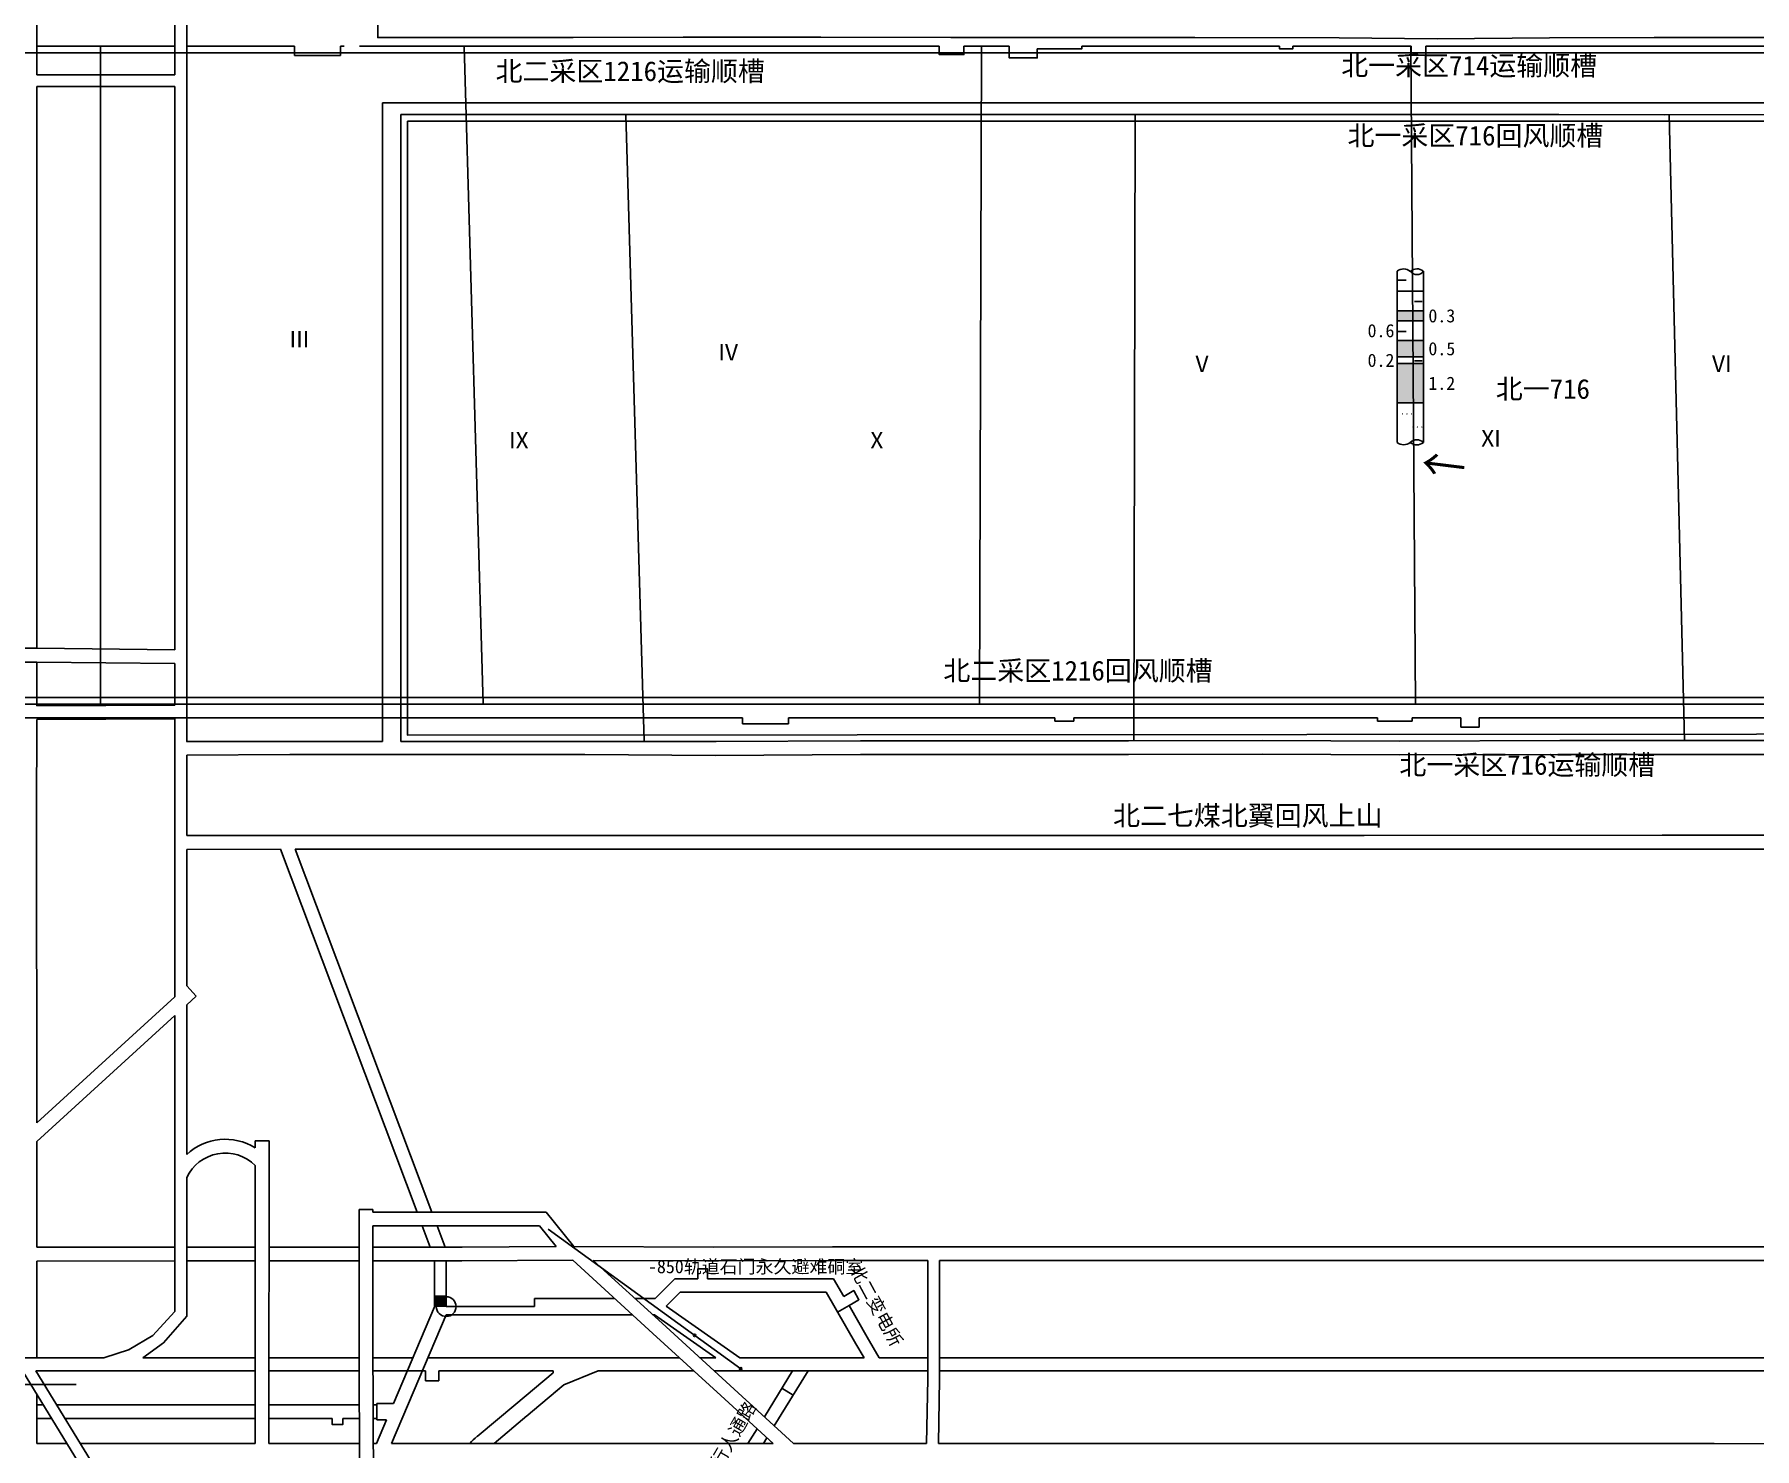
# Model space of a CAD drawing. Header units: millimetres. Extents: x 41513366 to 41522434, y 4590966 to 4600634.
# Drawn here: x 41518487 to 41519010, y 4596981 to 4597410 of the extents above; entities that cross this region are included whole.
import ezdxf

# ---------------------------------------------------------------- set-up
doc = ezdxf.new("R2010")
doc.units = ezdxf.units.MM
doc.linetypes.add('SJHD', pattern=[10, 8, -2])
doc.linetypes.add('新采区边界(5K)', pattern=[150, 125, -5, 15, -5])
for name, color, linetype, lineweight in [('12-2采区边界线', 7, 'Continuous', 18), ('12煤巷道', 7, 'Continuous', 18), ('12煤巷道名称', 7, 'Continuous', 18), ('2014年工作面月末位置', 150, 'Continuous', 18), ('2016年12煤进尺', 7, 'Continuous', 18), ('7煤工作面小柱状', 6, 'Continuous', 18), ('7煤工作面编号', 7, 'Continuous', 18), ('7煤巷道', 6, 'Continuous', 18), ('7煤巷道名称', 6, 'Continuous', 18), ('图纸改动标记', 2, 'Continuous', 18), ('岩巷', 30, 'Continuous', 18), ('岩巷巷道名称', 30, 'Continuous', 18), ('工作面月末位置', 7, 'Continuous', 18), ('采空区工作面颜色', 6, 'Continuous', 18)]:
    doc.layers.add(name, color=color, linetype=linetype, lineweight=lineweight)
doc.styles.add('仿宋_GB2312', font='')
doc.styles.add('正体', font='')
doc.styles.add('正等线体', font='simhei.ttf')
doc.styles.get('仿宋_GB2312').set_extended_font_data('宋体')
doc.styles.get('正体').set_extended_font_data('宋体')

msp = doc.modelspace()

# ---------------------------------------------------------------- hatches: boundary and pattern name
at = {"layer": '2016年12煤进尺', "lineweight": -3, "ltscale": 2}
msp.add_hatch(color=3, dxfattribs=at).paths.add_polyline_path([(41518612.376, 4597027.1203), (41518608.7899, 4597027.1203), (41518608.7899, 4597023.6203), (41518612.376, 4597023.6203)], flags=0)
at = {"layer": '7煤工作面小柱状', "lineweight": -3, "ltscale": 2}
h = msp.add_hatch(color=256, dxfattribs=at)
h.paths.add_polyline_path([(41518901.2622, 4597326.276), (41518901.2622, 4597323.276), (41518909.2622, 4597323.276), (41518909.2622, 4597326.276)], flags=0)
h.paths.add_polyline_path([(41518901.2622, 4597317.276), (41518901.2622, 4597312.276), (41518909.2622, 4597312.276), (41518909.2622, 4597317.276)], flags=0)
h.paths.add_polyline_path([(41518909.2622, 4597310.276), (41518901.2622, 4597310.276), (41518901.2622, 4597298.276), (41518909.2622, 4597298.276)], flags=0)

# ---------------------------------------------------------------- linework, layer by layer
at = {"layer": '12-2采区边界线', "linetype": '新采区边界(5K)', "lineweight": -3}
msp.add_lwpolyline([(41518500, 4597000), (41517776.6939, 4597000)], dxfattribs=at)
at = {"layer": '12煤巷道', "lineweight": -3}
for p, q in [((41518702.405, 4597200.79), (41518702.405, 4597202.59)), ((41518716.405, 4597202.59), (41518716.405, 4597200.79)), ((41518716.405, 4597200.79), (41518702.405, 4597200.79))]:
    msp.add_line(p, q, dxfattribs=at)
for points in [[(41518487.9758, 4597406.64), (41518529.988, 4597406.64)], [(41518533.588, 4597406.64), (41518563.075, 4597406.64)], [(41518563.075, 4597406.64), (41518566.2917, 4597406.64)], [(41518566.2917, 4597406.64), (41518566.2917, 4597403.84)], [(41518580.2917, 4597406.64), (41518581.402, 4597406.64)], [(41518580.2917, 4597406.64), (41518580.2917, 4597403.84)], [(41518586.002, 4597406.64), (41518615.1631, 4597406.64)], [(41518615.1631, 4597406.64), (41518689.163, 4597406.64)], [(41518689.163, 4597406.64), (41518762.163, 4597406.64)], [(41518769.663, 4597406.64), (41518769.663, 4597404.14), (41518762.163, 4597404.14), (41518762.163, 4597406.64)], [(41518769.663, 4597406.64), (41518783.4435, 4597406.64)], [(41518791.9435, 4597405.84), (41518791.9435, 4597403.14), (41518783.4435, 4597403.14), (41518783.4435, 4597406.64)], [(41518805.4435, 4597406.64), (41518805.4435, 4597405.84), (41518791.9435, 4597405.84)], [(41518805.4435, 4597406.64), (41518854.1601, 4597406.64)], [(41518854.1601, 4597406.64), (41518865.5398, 4597406.64)], [(41518865.5398, 4597406.64), (41518865.5398, 4597405.84), (41518869.5398, 4597405.84), (41518869.5398, 4597406.64)], [(41518869.5398, 4597406.64), (41518905.54, 4597406.64)], [(41518905.54, 4597406.64), (41518905.54, 4597403.94), (41518910.04, 4597403.94), (41518910.04, 4597406.64)], [(41518910.04, 4597406.64), (41518942.1601, 4597406.64)], [(41518942.1601, 4597406.64), (41519049.1627, 4597406.64)], [(41518566.2917, 4597403.84), (41518580.2917, 4597403.84)], [(41518498.54, 4597206.79), (41518423.54, 4597206.79)], [(41518498.54, 4597202.59), (41518423.54, 4597202.59)], [(41518583.538, 4597206.79), (41518498.54, 4597206.79)], [(41518583.538, 4597202.59), (41518498.54, 4597202.59)], [(41518649.542, 4597206.79), (41518583.538, 4597206.79)], [(41518649.542, 4597202.59), (41518583.538, 4597202.59)], [(41518748.541, 4597206.79), (41518649.542, 4597206.79)], [(41518702.405, 4597202.59), (41518649.542, 4597202.59)], [(41518748.541, 4597202.59), (41518716.405, 4597202.59)], [(41518840.54, 4597206.79), (41518748.541, 4597206.79)], [(41518797.3076, 4597202.59), (41518748.541, 4597202.59)], [(41518797.3076, 4597202.59), (41518797.3076, 4597201.59), (41518803.0076, 4597201.59), (41518803.0076, 4597202.59)], [(41518840.54, 4597202.59), (41518803.0076, 4597202.59)], [(41518920.54, 4597206.79), (41518840.54, 4597206.79)], [(41518895.338, 4597202.59), (41518840.54, 4597202.59)], [(41518895.338, 4597201.59), (41518895.338, 4597202.59)], [(41518920.54, 4597202.59), (41518905.838, 4597202.59)], [(41518905.838, 4597201.59), (41518905.838, 4597202.59)], [(41519017.538, 4597206.79), (41518920.54, 4597206.79)], [(41518920.638, 4597202.59), (41518920.54, 4597202.59)], [(41518920.638, 4597202.59), (41518920.638, 4597199.79)], [(41519017.538, 4597202.59), (41518926.238, 4597202.59)], [(41518926.238, 4597199.79), (41518926.238, 4597202.59)], [(41518895.338, 4597201.59), (41518905.838, 4597201.59)], [(41518920.638, 4597199.79), (41518926.238, 4597199.79)]]:
    msp.add_lwpolyline(points, dxfattribs=at)
at = {"layer": '2014年工作面月末位置', "color": 150, "lineweight": -3, "ltscale": 0.5}
for points in [[(41518507.388, 4597406.64), (41518507.3098, 4597206.79)], [(41518623.6235, 4597206.79), (41518617.8279, 4597406.64)], [(41518774.4245, 4597206.79), (41518775.0165, 4597406.64)], [(41518906.8736, 4597206.79), (41518905.417, 4597406.64)]]:
    msp.add_lwpolyline(points, dxfattribs=at)
at = {"layer": '2014年工作面月末位置', "color": 150, "lineweight": -3}
msp.add_lwpolyline([(41518288.9347, 4597404.64), (41519295.5139, 4597404.64), (41519304.7301, 4597208.79), (41518287.0585, 4597208.79)], close=True, dxfattribs=at)
at = {"layer": '2016年12煤进尺', "lineweight": -3, "ltscale": 2}
msp.add_line((41518717.627, 4597004.1592), (41518722.3236, 4597004.1592), dxfattribs=at)
at = {"layer": '2016年12煤进尺', "color": 4, "lineweight": -3, "ltscale": 2}
msp.add_line((41518717.7861, 4596996.7852), (41518714.3794, 4596998.8814), dxfattribs=at)
at = {"layer": '2016年12煤进尺', "lineweight": -3, "ltscale": 2}
msp.add_circle((41518612.376, 4597023.692), 3, dxfattribs=at)
at = {"layer": '7煤工作面小柱状', "color": 6, "lineweight": -3, "ltscale": 2}
for p, q in [((41518901.6408, 4597335.6191), (41518903.9927, 4597335.6191)), ((41518901.2622, 4597332.276), (41518909.2622, 4597332.276)), ((41518906.5327, 4597329.1344), (41518908.8846, 4597329.1344)), ((41518901.2622, 4597326.276), (41518909.2622, 4597326.276)), ((41518901.2622, 4597323.276), (41518909.2622, 4597323.276)), ((41518901.2622, 4597317.276), (41518909.2622, 4597317.276)), ((41518901.6408, 4597319.9799), (41518903.9927, 4597319.9799)), ((41518901.2622, 4597312.276), (41518909.2622, 4597312.276)), ((41518901.2622, 4597310.276), (41518909.2622, 4597310.276)), ((41518906.5327, 4597311.0554), (41518908.8846, 4597311.0554)), ((41518901.2622, 4597298.276), (41518909.2622, 4597298.276))]:
    msp.add_line(p, q, dxfattribs=at)
at = {"layer": '7煤工作面小柱状', "lineweight": -3, "ltscale": 2}
for points in [[(41518901.2622, 4597286.276), (41518901.2622, 4597338.276)], [(41518909.2622, 4597286.276), (41518909.2622, 4597338.276)]]:
    msp.add_lwpolyline(points, dxfattribs=at)
at = {"layer": '7煤工作面小柱状', "color": 6, "lineweight": -3, "ltscale": 2}
for centre, radius, start, end in [((41518903.2524, 4597335.9411), 3.0681, 47.506014, 130.442594), ((41518907.3239, 4597336.1621), 2.8569, 48.703615, 134.401393), ((41518907.265, 4597339.7857), 2.5036, 219.201968, 322.914765), ((41518903.2622, 4597288.7519), 3.1828, 231.068959, 308.931041), ((41518907.2622, 4597284.1759), 2.9001, 46.398529, 133.601471), ((41518907.2622, 4597288.6493), 3.1036, 229.87848, 310.12152)]:
    msp.add_arc(centre, radius, start, end, dxfattribs=at)
at = {"layer": '7煤巷道', "lineweight": -3}
for p, q in [((41518593.005, 4597367.548), (41518593.005, 4597389.4881)), ((41518598.605, 4597367.548), (41518598.605, 4597385.8879)), ((41518593.0013, 4597195.3726), (41518593.005, 4597367.5481)), ((41518598.6013, 4597195.3725), (41518598.605, 4597367.5479)), ((41518483.7762, 4597223.7491), (41518487.9762, 4597223.735)), ((41518483.7742, 4597219.531), (41518487.9742, 4597219.5287)), ((41518593.0013, 4597195.3726), (41518533.5113, 4597195.3726)), ((41518694.4151, 4597195.3726), (41518598.6013, 4597195.3726)), ((41518562.0565, 4597162.6379), (41518603.5354, 4597052.427)), ((41518608.023, 4597052.427), (41518566.5431, 4597162.6405)), ((41518533.54, 4597115.4346), (41518533.54, 4597099.279)), ((41518529.94, 4597112.1486), (41518529.94, 4597099.279)), ((41518605.1161, 4597048.227), (41518607.5409, 4597041.784)), ((41518612.0287, 4597041.7836), (41518609.6037, 4597048.227)), ((41518608.776, 4597037.5839), (41518608.776, 4597023.5766)), ((41518612.376, 4597037.5835), (41518612.376, 4597023.692)), ((41518612.3271, 4597021.192), (41518612.376, 4597021.192))]:
    msp.add_line(p, q, dxfattribs=at)
for points in [[(41518533.2521, 4597962.683), (41518533.59, 4597827.0964), (41518533.585, 4597739.8029), (41518533.59, 4597694.0311), (41518533.599, 4597657.3782), (41518533.528, 4597617.1782), (41518533.605, 4597568.0846), (41518533.611, 4597531.2772), (41518533.588, 4597445.2867), (41518533.588, 4597395.635), (41518533.54, 4597222.3757), (41518533.54, 4597195.3726)], [(41518487.9772, 4597398.0291), (41518487.9747, 4597413.1649)], [(41518529.988, 4597413.1904), (41518529.988, 4597398.0186)], [(41518593.7802, 4597413.5083), (41518591.5802, 4597413.5081), (41518591.5796, 4597409.3081), (41518650.934, 4597409.312)], [(41518650.934, 4597409.312), (41518684.3955, 4597409.3909)], [(41518684.4421, 4597409.391), (41518726.1665, 4597409.392)], [(41518726.209, 4597409.392), (41518765.667, 4597409.358), (41518797.734, 4597409.34), (41518839.7895, 4597409.33)], [(41518839.8066, 4597409.33), (41518883.6534, 4597409.262)], [(41518883.6534, 4597409.262), (41518913.44, 4597408.9568), (41518947.5288, 4597409.267), (41518979.4117, 4597409.282), (41519025.0408, 4597409.319), (41519068.0724, 4597409.311), (41519111.8283, 4597409.315), (41519158.7706, 4597409.323), (41519202.269, 4597409.286), (41519248.7905, 4597409.24), (41519288.9439, 4597409.2148)], [(41518529.988, 4597398.0186), (41518487.9772, 4597398.0291)], [(41518487.9762, 4597223.7289), (41518487.985, 4597265.0378), (41518487.985, 4597310.412), (41518487.984, 4597357.656), (41518487.9778, 4597394.4291)], [(41518487.9778, 4597394.4291), (41518529.9877, 4597394.4186)], [(41518529.9877, 4597394.4186), (41518529.9403, 4597223.3025)], [(41518593.005, 4597389.4881), (41518700.9701, 4597389.483), (41518861.303, 4597389.477), (41518950.4189, 4597389.488), (41518982.4482, 4597389.449), (41519073.4237, 4597389.48), (41519108.0716, 4597389.493), (41519157.1734, 4597389.521), (41519290.9998, 4597389.521)], [(41518598.605, 4597385.8879), (41518700.9699, 4597385.883), (41518861.3029, 4597385.877), (41518950.4193, 4597385.888), (41518982.4438, 4597385.849), (41519073.4249, 4597385.88), (41519108.073, 4597385.893), (41519157.1755, 4597385.921), (41519291.3756, 4597385.921)], [(41518487.9762, 4597223.7289), (41518529.9827, 4597223.302)], [(41518487.967, 4597206.2686), (41518487.9742, 4597219.5287)], [(41518487.9753, 4597219.5287), (41518529.94, 4597219.1023)], [(41518529.94, 4597219.1023), (41518529.94, 4597206.4557)], [(41518487.9648, 4597202.0686), (41518529.9547, 4597202.2557)], [(41518487.967, 4597206.2686), (41518529.936, 4597206.4556)], [(41518529.94, 4597202.2556), (41518529.94, 4597117.8352)], [(41518487.9625, 4597079.5188), (41518487.949, 4597173.0051), (41518487.9648, 4597202.0686)], [(41519311.6089, 4597191.9045), (41519269.485, 4597191.475), (41519228.9938, 4597191.446), (41519181.2339, 4597191.602), (41519134.4994, 4597191.508), (41519087.1221, 4597191.507), (41519039.7802, 4597191.504), (41518997.9623, 4597191.5), (41518950.7296, 4597191.495), (41518901.9602, 4597191.305), (41518860.2505, 4597191.539), (41518819.6577, 4597191.421), (41518775.5637, 4597191.425), (41518738.2954, 4597191.429), (41518694.2241, 4597191.1739), (41518654.5256, 4597191.449), (41518608.7821, 4597191.448), (41518564.871, 4597191.45), (41518533.54, 4597191.2404)], [(41519311.1919, 4597196.1004), (41519269.4621, 4597195.675), (41519228.9974, 4597195.646), (41519181.2366, 4597195.802), (41519134.4942, 4597195.708), (41519087.122, 4597195.707), (41519039.7799, 4597195.704), (41518997.9619, 4597195.7), (41518950.7229, 4597195.695), (41518901.9638, 4597195.505), (41518860.2562, 4597195.739), (41518819.6504, 4597195.621), (41518775.5641, 4597195.625), (41518738.2834, 4597195.629), (41518694.2265, 4597195.374)], [(41518533.54, 4597191.2404), (41518533.54, 4597166.8208)], [(41518860.2505, 4597191.539), (41518819.6563, 4597191.421), (41518775.5637, 4597191.425), (41518738.283, 4597191.429)], [(41518997.9623, 4597191.5), (41518950.7313, 4597191.495), (41518901.9602, 4597191.305)], [(41519314.1449, 4597166.812), (41519237.0463, 4597166.919), (41519158.938, 4597166.917), (41519071.151, 4597166.915), (41518981.827, 4597166.919), (41518891.2943, 4597166.853), (41518821.2588, 4597166.838), (41518772.071, 4597166.839), (41518685.0873, 4597166.866), (41518635.8133, 4597166.882), (41518533.5395, 4597166.8208)], [(41518533.54, 4597162.6208), (41518533.54, 4597121.1212)], [(41518562.0565, 4597162.6379), (41518533.542, 4597162.6208)], [(41519314.5782, 4597162.721), (41519158.9381, 4597162.717), (41519071.1511, 4597162.715), (41518981.8269, 4597162.719), (41518891.2974, 4597162.653), (41518821.2597, 4597162.638), (41518772.0709, 4597162.639), (41518685.086, 4597162.666), (41518635.8119, 4597162.682), (41518566.5431, 4597162.6405)], [(41518536.3715, 4597118.0191), (41518533.54, 4597121.1212)], [(41518487.9625, 4597079.5188), (41518529.94, 4597117.8352)], [(41518533.54, 4597115.4346), (41518536.3715, 4597118.0191)], [(41518487.9633, 4597073.8329), (41518529.94, 4597112.1486)], [(41518487.9679, 4597041.7343), (41518487.9633, 4597073.8329)], [(41518487.9679, 4597041.7343), (41518529.94, 4597041.7586)], [(41518533.54, 4597041.7607), (41518554.3494, 4597041.7727)], [(41518558.5494, 4597041.7751), (41518579.0704, 4597041.787)], [(41518579.0704, 4597041.787), (41518585.9135, 4597041.7863)], [(41518590.1135, 4597041.7858), (41518602.7286, 4597041.7845)], [(41518602.7286, 4597041.7845), (41518612.0287, 4597041.7836)], [(41518612.0287, 4597041.7836), (41518617.2795, 4597041.7829)], [(41518617.2795, 4597041.7829), (41518645.7786, 4597041.9597)], [(41518651.1644, 4597041.9591), (41518693.5796, 4597041.776)], [(41518693.5796, 4597041.776), (41518729.6939, 4597041.89), (41518770.4001, 4597041.864)], [(41518770.4589, 4597041.864), (41518853.6981, 4597041.861), (41518900.6059, 4597041.863), (41518949.4502, 4597041.857)], [(41518949.4502, 4597041.857), (41518998.5641, 4597041.856), (41519034.8424, 4597041.852), (41519079.1641, 4597041.851), (41519123.391, 4597041.851)], [(41518487.9685, 4597037.5343), (41518529.94, 4597037.5586)], [(41518487.9728, 4597008.1592), (41518487.9685, 4597037.5343)], [(41518533.54, 4597037.5607), (41518554.3477, 4597037.5727)], [(41518558.5477, 4597037.5751), (41518578.946, 4597037.5869)], [(41518578.946, 4597037.5869), (41518585.9145, 4597037.5863)], [(41518590.1145, 4597037.5858), (41518602.7282, 4597037.5845)], [(41518602.7282, 4597037.5845), (41518612.376, 4597037.5835)], [(41518612.376, 4597037.5835), (41518617.0861, 4597037.583)], [(41518617.0861, 4597037.583), (41518650.8209, 4597037.7605)], [(41518650.8209, 4597037.7605), (41518675.1421, 4597015.5484), (41518695.7923, 4596996.6442), (41518711.7117, 4596982.0836)], [(41518657.0785, 4597037.7335), (41518693.4043, 4597037.5768)], [(41518657.0785, 4597037.7335), (41518677.9744, 4597018.6497), (41518698.6283, 4596999.7421), (41518717.935, 4596982.0833)], [(41518693.4043, 4597037.5768), (41518729.7008, 4597037.69), (41518758.655, 4597037.6715)], [(41518758.655, 4597037.6715), (41518758.691, 4597001.7066), (41518758.3345, 4596982.0811)], [(41518762.255, 4597037.6692), (41518762.291, 4597001.6757), (41518761.935, 4596982.0809)], [(41518762.255, 4597037.6692), (41518770.3974, 4597037.664)], [(41518770.4588, 4597037.664), (41518853.698, 4597037.661), (41518900.606, 4597037.663), (41518949.59, 4597037.657)], [(41518949.59, 4597037.657), (41518998.564, 4597037.656), (41519034.8419, 4597037.652), (41519079.164, 4597037.651), (41519123.391, 4597037.651)], [(41518612.3271, 4597021.192), (41518595.7689, 4596982.109)], [(41518608.776, 4597023.5766), (41518596.3485, 4596994.2435)], [(41518487.9765, 4596982.109), (41518487.9744, 4596997.0603)], [(41518591.2869, 4596994.2379), (41518596.3485, 4596994.2435)], [(41518591.2925, 4596989.2379), (41518591.2869, 4596994.2379)], [(41518594.2292, 4596989.2412), (41518591.2075, 4596982.109)], [(41518591.2925, 4596989.2379), (41518594.2292, 4596989.2412)], [(41518487.9765, 4596982.109), (41518497.131, 4596982.109)], [(41518501.2352, 4596982.109), (41518554.326, 4596982.109)], [(41518558.526, 4596982.109), (41518586.0405, 4596982.109)], [(41518590.2406, 4596982.109), (41518591.2075, 4596982.109)], [(41518595.7689, 4596982.109), (41518619.594, 4596982.109)], [(41518619.594, 4596982.109), (41518631.6018, 4596982.109)], [(41518643.5942, 4596982.109), (41518631.6018, 4596982.109)], [(41518643.5942, 4596982.109), (41518631.6018, 4596982.109)], [(41518643.5942, 4596982.109), (41518631.6018, 4596982.109)], [(41518711.7117, 4596982.0836), (41518643.0588, 4596982.0873)], [(41518758.3345, 4596982.0811), (41518717.935, 4596982.0833)], [(41518979.3581, 4596982.0693), (41518761.935, 4596982.0809)], [(41518950.8657, 4596982.0889), (41518997.621, 4596982.053), (41519043.9379, 4596982.019), (41519044.1148, 4596982.019)]]:
    msp.add_lwpolyline(points, dxfattribs=at)
at = {"layer": '图纸改动标记', "lineweight": -3, "ltscale": 2}
msp.add_line((41518643.3862, 4597047.1787), (41518701.8603, 4597004.7849), dxfattribs=at)
msp.add_lwpolyline([(41518734.7567, 4597024.023), (41518731.295, 4597022.0194)], dxfattribs=at)
for centre in [(41518687.8338, 4597014.9542), (41518701.8603, 4597004.7849)]:
    msp.add_circle(centre, 0.3739, dxfattribs=at)
msp.add_arc((41518774.044, 4597007.228), 72.225, 181.641857, 182.435189, dxfattribs=at)
at = {"layer": '岩巷', "lineweight": -3}
for p, q in [((41518554.362, 4597074.1089), (41518558.562, 4597074.1072)), ((41518585.9108, 4597053.2115), (41518590.1108, 4597053.2125)), ((41518585.9108, 4597053.2115), (41518585.92, 4597014.0905)), ((41518590.1108, 4597053.2125), (41518590.111, 4597052.427)), ((41518642.7633, 4597052.427), (41518590.111, 4597052.427)), ((41518642.7633, 4597052.427), (41518651.1644, 4597041.9591)), ((41518640.7487, 4597048.227), (41518590.1119, 4597048.227)), ((41518590.1119, 4597048.227), (41518590.12, 4597014.0915)), ((41518640.7487, 4597048.227), (41518645.7786, 4597041.9597)), ((41518639.204, 4597026.192), (41518663.4879, 4597026.192)), ((41518639.204, 4597026.192), (41518639.204, 4597023.692)), ((41518669.716, 4597026.192), (41518675.8815, 4597026.192)), ((41518523.2109, 4597014.9054), (41518529.8129, 4597022.0943)), ((41518526.5119, 4597012.7064), (41518533.54, 4597020.7444)), ((41518529.8129, 4597022.0943), (41518529.94, 4597022.2327)), ((41518612.376, 4597023.692), (41518639.204, 4597023.692)), ((41518612.376, 4597021.192), (41518668.9627, 4597021.192)), ((41518675.1907, 4597021.192), (41518675.6997, 4597021.192)), ((41518675.6997, 4597021.192), (41518694.3123, 4597008.1592)), ((41518679.2087, 4597023.8623), (41518701.6348, 4597008.1592)), ((41518516.101, 4597010.6766), (41518523.2109, 4597014.9054)), ((41518585.92, 4597014.0831), (41518586.2325, 4596931.1742)), ((41518590.12, 4597014.0989), (41518590.3673, 4596948.4794)), ((41518516.1238, 4597010.6974), (41518508.3493, 4597008.1592)), ((41518520.2643, 4597008.1592), (41518526.5119, 4597012.7064)), ((41518483.6268, 4597004.1592), (41518505.7246, 4596968.077)), ((41518487.731, 4597004.1592), (41518507.6854, 4596971.577)), ((41518648.1544, 4596999.9438), (41518658.5696, 4597004.1592)), ((41518719.5949, 4597008.206), (41518719.5949, 4597008.206)), ((41518719.5949, 4597008.206), (41518719.5949, 4597008.206)), ((41518633.4961, 4596994.0909), (41518644.8322, 4597003.6028)), ((41518636.6887, 4596990.3232), (41518648.1544, 4596999.9438)), ((41518648.1544, 4596999.9438), (41518645.0553, 4596997.3434)), ((41518621.737, 4596984.2241), (41518633.4961, 4596994.0909)), ((41518626.995, 4596982.109), (41518636.8583, 4596990.4669))]:
    msp.add_line(p, q, dxfattribs=at)
for points in [[(41518529.94, 4597099.279), (41518529.94, 4597022.2327)], [(41518533.54, 4597099.279), (41518533.54, 4597069.9173)], [(41518554.362, 4597074.1089), (41518554.3612, 4597071.9213)], [(41518558.526, 4596982.109), (41518558.562, 4597074.1072)], [(41518554.3591, 4597066.5897), (41518554.326, 4596982.109)], [(41518533.54, 4597062.89), (41518533.54, 4597020.7444)], [(41518688.8066, 4597032.117), (41518688.8066, 4597035.117), (41518691.8066, 4597035.117), (41518691.8066, 4597032.117)], [(41518675.8816, 4597026.192), (41518681.8066, 4597032.117), (41518688.8066, 4597032.1147)], [(41518691.8066, 4597032.1136), (41518720.217, 4597032.1041)], [(41518704.217, 4597032.1095), (41518730.0723, 4597032.117)], [(41518730.0723, 4597032.117), (41518733.154, 4597026.7926)], [(41518679.2087, 4597023.8623), (41518683.4634, 4597028.117), (41518704.217, 4597028.117)], [(41518727.7657, 4597028.117), (41518704.217, 4597028.117)], [(41518727.7657, 4597028.117), (41518736.8551, 4597012.4129)], [(41518733.154, 4597026.7926), (41518736.1832, 4597028.5458), (41518737.7862, 4597025.7763), (41518734.7568, 4597024.0229)], [(41518734.7568, 4597024.0229), (41518740.3171, 4597014.4167)], [(41518740.3171, 4597014.4167), (41518743.9388, 4597008.1592)], [(41518736.8551, 4597012.4129), (41518739.3171, 4597008.1592)], [(41518508.3493, 4597008.1592), (41518462.9336, 4597008.1592)], [(41518554.3346, 4597004.1592), (41518487.731, 4597004.1592)], [(41518554.3362, 4597008.1592), (41518520.2643, 4597008.1592)], [(41518585.9574, 4597004.1592), (41518558.5346, 4597004.1592)], [(41518585.9423, 4597008.1592), (41518558.5362, 4597008.1592)], [(41518602.2442, 4597008.1592), (41518590.1424, 4597008.1592)], [(41518606.11, 4597004.1592), (41518590.1575, 4597004.1592)], [(41518606.11, 4597004.1592), (41518606.11, 4597001.1711), (41518610.11, 4597001.1711), (41518610.11, 4597004.1592)], [(41518683.2138, 4597008.1592), (41518606.8055, 4597008.1592)], [(41518644.8322, 4597004.1592), (41518610.11, 4597004.1592)], [(41518644.8322, 4597004.1592), (41518644.8322, 4597003.6028)], [(41518687.5832, 4597004.1592), (41518658.5696, 4597004.1592)], [(41518694.3123, 4597008.1592), (41518689.4338, 4597008.1592)], [(41518717.627, 4597004.1592), (41518693.8032, 4597004.1592)], [(41518739.3171, 4597008.1592), (41518701.6348, 4597008.1592)], [(41518717.627, 4597004.1592), (41518709.0459, 4596990.2137)], [(41518722.3236, 4597004.1592), (41518712.0511, 4596987.465)], [(41518758.6885, 4597004.1592), (41518722.3236, 4597004.1592)], [(41518758.6845, 4597008.1592), (41518743.9388, 4597008.1592)], [(41519319.2402, 4597008.2696), (41519282.0355, 4597008.2711), (41519282.0356, 4597008.1592), (41518762.2845, 4597008.1592)], [(41519292.2872, 4597003.7521), (41519290.2872, 4597003.7521), (41519290.2873, 4597004.0708), (41519282.04, 4597004.0711), (41519282.0399, 4597004.1592), (41518762.2885, 4597004.1592)], [(41518487.9748, 4596993.839), (41518489.9472, 4596993.839)], [(41518494.0514, 4596993.839), (41518554.3306, 4596993.839)], [(41518558.5306, 4596993.839), (41518579.1798, 4596993.839)], [(41518578.9529, 4596993.839), (41518585.9963, 4596993.839)], [(41518590.1963, 4596993.839), (41518591.2874, 4596993.839)], [(41518487.9754, 4596989.639), (41518492.5194, 4596989.639)], [(41518496.6236, 4596989.639), (41518554.329, 4596989.639)], [(41518558.529, 4596989.639), (41518577.7409, 4596989.639)], [(41518577.7409, 4596989.639), (41518577.7409, 4596987.839), (41518580.9409, 4596987.839), (41518580.9409, 4596989.639)], [(41518580.9409, 4596989.639), (41518586.0121, 4596989.639)], [(41518590.2122, 4596989.639), (41518591.292, 4596989.639)], [(41518706.8048, 4596986.5716), (41518704.0435, 4596982.084)], [(41518709.8101, 4596983.8229), (41518708.7399, 4596982.0838)]]:
    msp.add_lwpolyline(points, dxfattribs=at)
for centre, radius, start, end in [((41518545.2493, 4597057.4259), 17.1214, 57.846309, 133.148862), ((41518545.2493, 4597057.4259), 12.9214, 45.169258, 154.984117), ((41518633.6928, 4596969.976), 18.6007, 130.000581, 139.285739)]:
    msp.add_arc(centre, radius, start, end, dxfattribs=at)
at = {"layer": '工作面月末位置', "color": 205, "lineweight": -3}
for points in [[(41518666.9699, 4597385.8846), (41518672.5677, 4597195.3726)], [(41518821.6699, 4597385.8785), (41518821.2644, 4597195.6257)], [(41518988.5585, 4597195.699), (41518983.9704, 4597385.8495)]]:
    msp.add_lwpolyline(points, dxfattribs=at)
at = {"layer": '采空区工作面颜色', "color": 205, "lineweight": -3}
msp.add_lwpolyline([(41518600.605, 4597383.888), (41519151.3869, 4597383.9188), (41519147.0536, 4597197.7359), (41518600.6014, 4597197.3738)], close=True, dxfattribs=at)

# ---------------------------------------------------------------- texts
at = {"layer": '12煤巷道名称', "color": 7, "lineweight": -3, "char_height": 6, "width": 215.295238, "attachment_point": 1, "style": '仿宋_GB2312'}
for s, insert in [('\\pxt174;{\\C256;北二采区1216运输顺槽}', (41518627.3781, 4597402.0994)), ('\\pxt174;{\\C256;北二采区1216回风顺槽}', (41518763.4275, 4597219.9386))]:
    msp.add_mtext(s, dxfattribs=dict(at, insert=insert))
at = {"layer": '2014年工作面月末位置', "color": 150, "lineweight": -3, "char_height": 5, "width": 172.213633, "attachment_point": 1, "style": '正体'}
for s, insert in [('Ⅲ', (41518564.3877, 4597320.1574)), ('Ⅳ', (41518694.6457, 4597316.1862)), ('Ⅴ', (41518838.59, 4597312.6344)), ('Ⅵ', (41518996.5175, 4597312.705))]:
    msp.add_mtext(s, dxfattribs=dict(at, insert=insert))
at = {"layer": '7煤工作面小柱状', "color": 6, "lineweight": -3, "ltscale": 2, "attachment_point": 1, "style": '正等线体'}
for s, insert, char_height, width in [('0.3', (41518910.7732, 4597326.7588), 4, 15.345433), ('0.6', (41518892.2895, 4597322.2413), 4, 9.586523), ('0.2', (41518892.2895, 4597313.2413), 4, 9.586523), ('0.5', (41518910.7732, 4597316.7588), 4, 15.345433), ('1.2', (41518910.7732, 4597306.2588), 4, 15.345433), ('...', (41518902.2218, 4597296.7749), 2, 26.131101), ('...', (41518905.384, 4597292.8086), 2, 26.131101)]:
    msp.add_mtext(s, dxfattribs=dict(at, insert=insert, char_height=char_height, width=width))
at = {"layer": '7煤工作面小柱状', "lineweight": -3, "ltscale": 2, "insert": (41518909.3017, 4597285.0111), "char_height": 10, "width": 335.438206, "attachment_point": 1, "rotation": 353.006399, "style": '正等线体'}
msp.add_mtext('{\\C6;←}', dxfattribs=at)
at = {"layer": '7煤工作面编号', "color": 6, "linetype": 'SJHD', "lineweight": -3, "insert": (41518945.5579, 4597298.9584), "char_height": 6, "width": 234.47629, "attachment_point": 8, "style": '正等线体'}
msp.add_mtext('{\\fSimSun|b0|i0|c134|p49;北一716}', dxfattribs=at)
at = {"layer": '7煤巷道名称', "color": 6, "lineweight": -3, "char_height": 6, "attachment_point": 1, "style": '仿宋_GB2312'}
for s, insert, width in [('北一采区714运输顺槽', (41518884.3038, 4597403.8081), 202.572), ('北一采区716回风顺槽', (41518886.1972, 4597382.5287), 254.4485), ('北一采区716运输顺槽', (41518901.9602, 4597191.305), 243.163636)]:
    msp.add_mtext(s, dxfattribs=dict(at, insert=insert, width=width))
at = {"layer": '7煤巷道名称', "lineweight": -3, "insert": (41518814.9886, 4597175.8926), "char_height": 6, "width": 221.557895, "attachment_point": 1, "style": '仿宋_GB2312'}
msp.add_mtext('北二七煤北翼回风上山', dxfattribs=at)
at = {"layer": '岩巷巷道名称', "lineweight": -3, "insert": (41518673.6725, 4597037.8393), "char_height": 4, "width": 68.151244, "attachment_point": 1, "style": '正等线体'}
msp.add_mtext('-850轨道石门永久避难硐室', dxfattribs=at)
at = {"layer": '岩巷巷道名称', "lineweight": -3, "insert": (41518738.369, 4597037.0093), "char_height": 4, "width": 56.371791, "attachment_point": 1, "rotation": 298.393806, "style": '正等线体'}
msp.add_mtext('北二变电所', dxfattribs=at)
at = {"layer": '岩巷巷道名称', "color": 30, "lineweight": -3, "insert": (41518686.9701, 4596966.9971), "char_height": 4, "width": 116.32381, "attachment_point": 1, "rotation": 60.029811, "style": '仿宋_GB2312'}
msp.add_mtext('西二行人通路', dxfattribs=at)
at = {"layer": '工作面月末位置', "color": 205, "lineweight": -3, "char_height": 5, "width": 172.213633, "attachment_point": 1, "style": '正体'}
for s, insert in [('Ⅸ', (41518631.0355, 4597289.4607)), ('Ⅹ', (41518739.8123, 4597289.4607)), ('Ⅺ', (41518926.395, 4597290.0434))]:
    msp.add_mtext(s, dxfattribs=dict(at, insert=insert))

doc.saveas('drawing.dxf')
